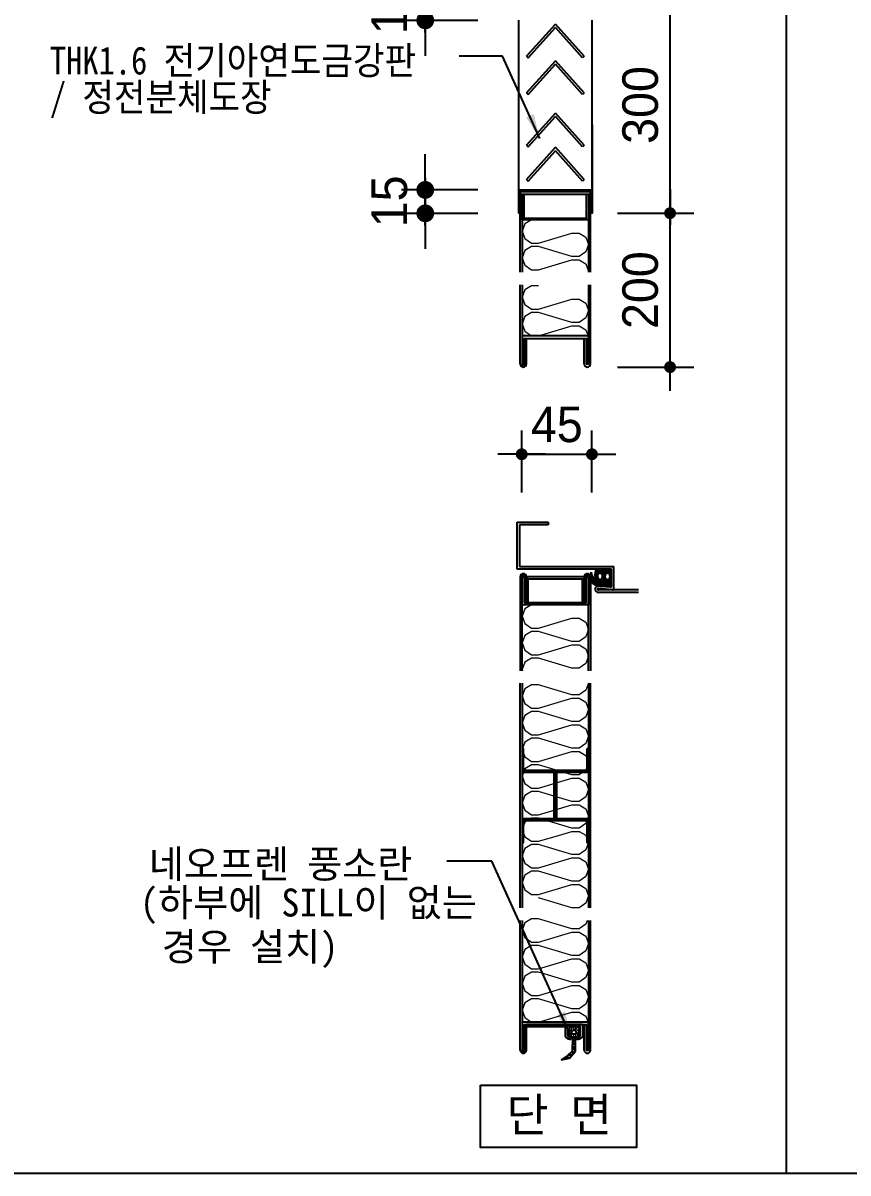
# Model space of a CAD drawing. Header units: millimetres. Extents: x 3752 to 81841, y 4485 to 53170.
# Drawn here: x 51392 to 58340, y 4485 to 14170 of the extents above; entities that cross this region are included whole.
import ezdxf

# ---------------------------------------------------------------- set-up
doc = ezdxf.new("R2010")
doc.units = ezdxf.units.MM
doc.header["$LTSCALE"] = 50
for name, color, linetype in [('A-DIMS', 7, 'Continuous'), ('A-DWXM-DOOR', 4, 'Continuous'), ('A-ELEV-LIN3', 8, 'Continuous'), ('A-MKXS-LEAD', 7, 'Continuous'), ('A-XXXX-STL', 3, 'Continuous'), ('A-XXXX-SYMB', 7, 'Continuous'), ('A-XXXX-TABL', 7, 'Continuous'), ('A-XXXX-TXT2', 3, 'Continuous'), ('ELEV1', 7, 'Continuous'), ('FIN2', 6, 'Continuous')]:
    doc.layers.add(name, color=color, linetype=linetype)
doc.layers.add('A-XXXX-INSL2', color=8, linetype='Continuous', lineweight=18)
doc.styles.add('돋움', font='')
doc.styles.add('돋움3', font='', dxfattribs={"width": 0.8})
doc.styles.add('돋움체', font='')
doc.styles.get('돋움').set_extended_font_data('Dotum')
doc.styles.get('돋움3').set_extended_font_data('Dotum')
doc.styles.get('돋움체').set_extended_font_data('DotumChe')
doc.dimstyles.new('CDIM', dxfattribs={"dimscale": 100, "dimtxt": 3, "dimasz": 1, "dimexe": 2, "dimexo": 1, "dimgap": 1, "dimtad": 1, "dimdec": 0, "dimrnd": 0.5, "dimzin": 0, "dimdsep": 32, "dimtxsty": '돋움3', "dimblk1": '_CIDOT', "dimblk2": '_CIDOT', "dimsah": 1, "dimcen": 5.5, "dimclrd": 2, "dimclre": 2, "dimclrt": 7, "dimadec": 0, "dimazin": 0, "dimtfac": 1, "dimtdec": 0, "dimtix": 1, "dimtmove": 2, "dimatfit": 1, "dimldrblk": 'DOT', "dimfxl": 1, "dimtolj": 1, "dimtzin": 0, "dimlwd": -1, "dimarcsym": 0})

# ---------------------------------------------------------------- blocks, each defined once
blk = doc.blocks.new('GASKET')
h = blk.add_hatch()
h.set_pattern_fill('ANSI37', color=256, scale=50, style=0)
h.set_pattern_definition([(315, (-150937.963, 13942.2266), (-4.64038825, -4.64038825), []), (225, (-150937.963, 13942.2266), (-4.64038825, 4.64038825), [])])
h.paths.add_polyline_path([(98.8, -68.6, 0.470403), (133, 22.9, -0.379165), (98.8, -25.1, 0.267404), (102, 35.6, 0.292763), (92.5, 41.7), (9.6, 41.7, 0.414214), (-0.9, 31.2), (-0.9, -66.9, 0.443543), (10.6, -77.3)])
edge = h.paths.add_edge_path(flags=16)
edge.add_ellipse((75.7, -5.9), major_axis=(0, 22.8), ratio=0.667106, start_angle=0, end_angle=360, ccw=False)
edge = h.paths.add_edge_path(flags=16)
edge.add_ellipse((25.7, -5.9), major_axis=(0, 22.8), ratio=0.667106, start_angle=0, end_angle=360, ccw=False)
for p, q in [((-0.9, -66.9), (-0.9, 31.2)), ((9.6, 41.7), (92.5, 41.7)), ((98.8, -68.6), (10.6, -77.3))]:
    blk.add_line(p, q)
for centre, radius, start, end in [((9.6, 31.2), 10.5, 90, 180), ((92.5, 31.2), 10.5, 24.72761, 90), ((47.7, 8), 60.9, 327.06573, 26.94921), ((88.8, 18.1), 44.4, 283.02722, 6.08701), ((78.1, -8.7), 63.3, 289.12223, 29.89191), ((9.6, -66.9), 10.5, 180, 275.67742)]:
    blk.add_arc(centre, radius, start, end)
at = {"extrusion": (0, 0, -1)}
for centre in [(25.7, -5.9), (75.7, -5.9)]:
    blk.add_ellipse(centre, major_axis=(0, 22.8), ratio=0.667106, start_param=3.141593, end_param=9.424778, dxfattribs=at)
blk = doc.blocks.new('_CIDOT')
at = {"color": 0, "linetype": 'ByBlock'}
blk.add_line((2, 0), (-1, 0), dxfattribs=at)
at = {"color": 0, "linetype": 'ByBlock', "const_width": 0.5}
blk.add_lwpolyline([(-0.25, 0, 1), (0.25, 0, 1)], format="xyb", close=True, dxfattribs=at)
blk = doc.blocks.new('*D154')
at = {"layer": 'A-DIMS', "transparency": 16777216}
for p, q in [((54780.1, 14539), (54780.1, 14689)), ((54780.1, 14191.8), (54780.1, 14389)), ((54780.1, 14041.8), (54780.1, 13891.8))]:
    blk.add_line(p, q, dxfattribs=at)
at = {"layer": 'A-DIMS', "lineweight": -2, "transparency": 16777216}
for p, q in [((55222.5, 14389), (54580.1, 14389)), ((55222.5, 14191.8), (54580.1, 14191.8))]:
    blk.add_line(p, q, dxfattribs=at)
at = {"layer": 'A-DIMS', "transparency": 16777216, "xscale": 150, "yscale": 150, "zscale": 150}
for p, rotation in [((54780.1, 14389), 270), ((54780.1, 14191.8), 90)]:
    blk.add_blockref('_CIDOT', p, dxfattribs=dict(at, rotation=rotation))
at = {"layer": 'A-DIMS', "color": 3, "transparency": 16777216, "insert": (54478.9, 14292.7), "char_height": 300, "attachment_point": 5, "rotation": 90, "style": '돋움'}
blk.add_mtext('\\A1;15', dxfattribs=at)
blk = doc.blocks.new('_Dot')
at = {"color": 0, "linetype": 'ByBlock', "lineweight": -2}
blk.add_line((-0.5, 0), (-1, 0), dxfattribs=at)
at = {"color": 0, "linetype": 'ByBlock', "const_width": 0.5}
blk.add_lwpolyline([(-0.25, 0, 1), (0.25, 0, 1)], format="xyb", close=True, dxfattribs=at)
blk = doc.blocks.new('*D155')
at = {"layer": 'A-DIMS', "transparency": 16777216}
for p, q in [((54780.1, 12913.8), (54780.1, 13063.8)), ((54780.1, 12566.7), (54780.1, 12763.8)), ((54780.1, 12416.7), (54780.1, 12266.7))]:
    blk.add_line(p, q, dxfattribs=at)
at = {"layer": 'A-DIMS', "lineweight": -2, "transparency": 16777216}
for p, q in [((55222.5, 12763.8), (54580.1, 12763.8)), ((55222.5, 12566.7), (54580.1, 12566.7))]:
    blk.add_line(p, q, dxfattribs=at)
at = {"layer": 'A-DIMS', "transparency": 16777216, "xscale": 150, "yscale": 150, "zscale": 150}
for p, rotation in [((54780.1, 12763.8), 270), ((54780.1, 12566.7), 90)]:
    blk.add_blockref('_CIDOT', p, dxfattribs=dict(at, rotation=rotation))
at = {"layer": 'A-DIMS', "color": 3, "transparency": 16777216, "insert": (54478.9, 12667.5), "char_height": 300, "attachment_point": 5, "rotation": 90, "style": '돋움'}
blk.add_mtext('\\A1;15', dxfattribs=at)
blk = doc.blocks.new('*D156')
at = {"layer": 'A-DIMS', "lineweight": -2, "transparency": 16777216}
for p, q in [((56399.6, 14390.3), (57041.9, 14390.3)), ((56399.6, 12568), (57041.9, 12568))]:
    blk.add_line(p, q, dxfattribs=at)
at = {"layer": 'A-DIMS', "transparency": 16777216}
blk.add_line((56841.9, 12668), (56841.9, 14290.3), dxfattribs=at)
at = {"layer": 'A-DIMS', "transparency": 16777216, "xscale": 100, "yscale": 100, "zscale": 100}
for p, rotation in [((56841.9, 14390.3), 90), ((56841.9, 12568), 270)]:
    blk.add_blockref('_CIDOT', p, dxfattribs=dict(at, rotation=rotation))
at = {"layer": 'A-DIMS', "color": 3, "transparency": 16777216, "insert": (56591.7, 13479.1), "char_height": 300, "attachment_point": 5, "rotation": 90, "style": '돋움'}
blk.add_mtext('\\A1;300', dxfattribs=at)
blk = doc.blocks.new('*D157')
at = {"layer": 'A-DIMS', "lineweight": -2, "transparency": 16777216}
for p, q in [((56399.6, 12568), (57041.9, 12568)), ((56399.6, 11271.8), (57041.9, 11271.8))]:
    blk.add_line(p, q, dxfattribs=at)
at = {"layer": 'A-DIMS', "transparency": 16777216}
blk.add_line((56841.9, 11371.8), (56841.9, 12468), dxfattribs=at)
at = {"layer": 'A-DIMS', "transparency": 16777216, "xscale": 100, "yscale": 100, "zscale": 100}
for p, rotation in [((56841.9, 12568), 90), ((56841.9, 11271.8), 270)]:
    blk.add_blockref('_CIDOT', p, dxfattribs=dict(at, rotation=rotation))
at = {"layer": 'A-DIMS', "color": 3, "transparency": 16777216, "insert": (56591.7, 11919.9), "char_height": 300, "attachment_point": 5, "rotation": 90, "style": '돋움'}
blk.add_mtext('\\A1;200', dxfattribs=at)
blk = doc.blocks.new('*D160')
at = {"layer": 'A-DIMS', "lineweight": -2, "transparency": 16777216}
for p, q in [((55592.2, 10214.7), (55592.2, 10737.7)), ((56183.6, 10214.7), (56183.6, 10737.7))]:
    blk.add_line(p, q, dxfattribs=at)
at = {"layer": 'A-DIMS', "transparency": 16777216}
for p, q in [((55492.2, 10537.7), (55392.2, 10537.7)), ((55592.2, 10537.7), (56183.6, 10537.7)), ((56283.6, 10537.7), (56383.6, 10537.7))]:
    blk.add_line(p, q, dxfattribs=at)
at = {"layer": 'A-DIMS', "transparency": 16777216, "xscale": 100, "yscale": 100, "zscale": 100}
blk.add_blockref('_CIDOT', (55592.2, 10537.7), dxfattribs=at)
at = {"layer": 'A-DIMS', "transparency": 16777216, "xscale": 100, "yscale": 100, "zscale": 100, "rotation": 180}
blk.add_blockref('_CIDOT', (56183.6, 10537.7), dxfattribs=at)
at = {"layer": 'A-DIMS', "color": 3, "transparency": 16777216, "insert": (55887.9, 10787.9), "char_height": 300, "attachment_point": 5, "style": '돋움'}
blk.add_mtext('\\A1;45', dxfattribs=at)

msp = doc.modelspace()

# ---------------------------------------------------------------- hatches: boundary and pattern name
at = {"layer": 'A-XXXX-SYMB'}
h = msp.add_hatch(dxfattribs=at)
h.set_pattern_fill('AR-SAND', color=256, scale=11.106258, style=0)
h.set_pattern_definition([(37.5, (59060.434, 16409.583), (-0.69962, 21.3998), [0, -16.881512, 0, -18.880638, 0, -18.047669]), (7.5, (59060.434, 16409.583), (19.655596, 31.34348), [0, -9.10713, 0, -15.215573, 0, -5.830785]), (327.5, (59046.774, 16409.583), (34.586462, 0.06285), [0, -5.55313, 0, -19.991264, 0, -26.099705]), (317.5, (59046.774, 16409.583), (33.38682, 9.74769), [0, -2.776564, 0, -13.105384, 0, -14.993448])])
h.paths.add_polyline_path([(56019, 5628.4), (56017.5, 5548.9), (56045.7, 5548.9), (56045.7, 5628.4), (56059.1, 5628.4), (56068, 5628.4, 0.414214), (56085.9, 5646.3), (56085.9, 5717.7), (55978.8, 5717.7), (55978.8, 5646.3, 0.414214), (55996.7, 5628.4), (56005.6, 5628.4)])
h.paths.add_polyline_path([(56014.1, 5670.9, -1), (56049.8, 5670.9, -1)], flags=16)
h.paths.add_polyline_path([(56017.5, 5548.9), (56016.7, 5511.6), (55975.1, 5470.6), (55924.3, 5437.9), (55993.4, 5451.2), (56045.7, 5511.6), (56045.7, 5548.9)])

# ---------------------------------------------------------------- linework, layer by layer
at = {"layer": 'A-DWXM-DOOR'}
for p, q in [((55632.9, 13890.4), (55876.1, 14161)), ((56119.2, 13890.4), (55876.1, 14161)), ((55647.9, 13876.9), (55876.1, 14130.9)), ((56104.3, 13876.9), (55876.1, 14130.9)), ((55632.9, 13890.4), (55647.9, 13876.9)), ((55632.9, 13581.2), (55876.1, 13851.8)), ((56119.2, 13581.2), (55876.1, 13851.8)), ((56119.2, 13890.4), (56104.3, 13876.9)), ((55647.9, 13567.8), (55876.1, 13821.7)), ((56104.3, 13567.8), (55876.1, 13821.7)), ((55632.9, 13581.2), (55647.9, 13567.8)), ((56119.2, 13581.2), (56104.3, 13567.8)), ((55632.9, 13140.6), (55876.1, 13411.2)), ((55647.9, 13127.1), (55876.1, 13381.1)), ((56119.2, 13140.6), (55876.1, 13411.2)), ((56104.3, 13127.1), (55876.1, 13381.1)), ((55632.9, 13140.6), (55647.9, 13127.1)), ((55632.9, 12852), (55876.1, 13122.6)), ((55647.9, 12838.6), (55876.1, 13092.6)), ((56119.2, 12852), (55876.1, 13122.6)), ((56104.3, 12838.6), (55876.1, 13092.6)), ((56119.2, 13140.6), (56104.3, 13127.1)), ((55632.9, 12852), (55647.9, 12838.6)), ((56119.2, 12852), (56104.3, 12838.6)), ((55579, 12070), (55579, 12727)), ((55594.8, 12727), (55594.8, 12070)), ((56154.7, 12727), (56154.7, 12070)), ((56170.5, 12070), (56170.5, 12727)), ((55579, 11298.1), (55579, 11964.8)), ((55594.8, 11964.8), (55594.8, 11298.1)), ((56154.7, 11964.8), (56154.7, 11298.1)), ((56170.5, 11298.1), (56170.5, 11964.8)), ((55615.8, 11513.6), (55615.8, 11298.1)), ((55631.6, 11298.1), (55631.6, 11513.6)), ((56117.9, 11298.1), (56117.9, 11513.6)), ((56133.7, 11513.6), (56133.7, 11298.1)), ((55552.7, 9571.1), (55552.7, 9965.4)), ((55552.7, 9965.4), (55815.6, 9965.4)), ((55815.6, 9944.3), (55573.8, 9944.3)), ((55573.8, 9944.3), (55573.8, 9592.1)), ((55815.6, 9965.4), (55815.6, 9944.3)), ((55573.8, 9592.1), (56367.6, 9592.1)), ((56367.6, 9406.9), (56367.6, 9592.1)), ((56347.9, 9571.1), (55552.7, 9571.1)), ((55579, 9505.4), (55579, 8714.9)), ((55594.8, 8714.9), (55594.8, 9505.4)), ((55615.8, 9289.8), (55615.8, 9505.4)), ((55631.6, 9505.4), (55631.6, 9289.8)), ((56117.9, 9505.4), (56117.9, 9289.8)), ((56133.7, 9289.8), (56133.7, 9505.4)), ((56154.7, 8714.9), (56154.7, 9505.4)), ((56170.5, 9505.4), (56170.5, 8714.9)), ((56347.9, 9430), (56347.9, 9571.1)), ((56336.4, 9419.6), (56237.5, 9429.5)), ((56356.1, 9396.5), (56237.5, 9408.3)), ((56575.3, 9395), (56237.6, 9395)), ((56575.3, 9373.9), (56237.7, 9373.9)), ((55579, 6717.9), (55579, 8609.7)), ((55594.8, 8609.7), (55594.8, 6717.9)), ((56154.7, 8609.7), (56154.7, 6717.9)), ((56170.5, 6717.9), (56170.5, 8609.7)), ((55579, 5520), (55579, 6612.8)), ((55594.8, 6612.8), (55594.8, 5520)), ((56154.7, 6612.8), (56154.7, 5520)), ((56170.5, 5520), (56170.5, 6612.8)), ((55615.8, 5735.5), (55615.8, 5520)), ((55631.6, 5520), (55631.6, 5735.5)), ((56117.9, 5520), (56117.9, 5735.5)), ((56133.7, 5735.5), (56133.7, 5520))]:
    msp.add_line(p, q, dxfattribs=at)
msp.add_lwpolyline([(55579, 12568), (55567.2, 12568), (55567.2, 12763.8), (56184.9, 12763.8), (56184.9, 12568), (56170.5, 12568), (56170.5, 12748), (55579, 12748)], close=True, dxfattribs=at)
for centre, radius, start, end in [((55605.3, 11298.1), 26.3, 180, 0), ((55605.3, 11298.1), 10.5, 180, 0), ((56144.2, 11298.1), 26.3, 180, 0), ((55605.3, 9505.4), 26.3, 0, 180), ((55605.3, 9505.4), 10.5, 0, 180), ((56144.2, 9505.4), 26.3, 0, 180), ((56144.2, 9505.4), 10.5, 0, 180), ((56237.7, 9401.7), 27.8, 90.32738, 269.99999), ((56237.6, 9401.6), 6.68, 90.95652, 270.44556), ((56337.4, 9430), 10.5, 264.29645, 0), ((56357.1, 9406.9), 10.5, 264.29645, 0), ((55605.3, 5520), 26.3, 180, 0), ((55605.3, 5520), 10.5, 180, 0), ((56144.2, 5520), 26.3, 180, 0)]:
    msp.add_arc(centre, radius, start, end, dxfattribs=at)
at = {"layer": 'A-ELEV-LIN3'}
for points in [[(55567.2, 12763.8), (55567.2, 14193.2)], [(56184.9, 12763.8), (56184.9, 14193.2)]]:
    msp.add_lwpolyline(points, dxfattribs=at)
at = {"layer": 'A-MKXS-LEAD'}
for p, q in [((55430.4, 13890.1, 0), (55065, 13890.1, 0)), ((55743.8, 13197.3, 0), (55430.4, 13890.1, 0)), ((55340.8, 7110, 0), (54961.9, 7110, 0)), ((56005.9, 5639.7, 0), (55340.8, 7110, 0))]:
    msp.add_line(p, q, dxfattribs=at)
for points in [[(55693.8, 13402.7, 0), (55629.9, 13375.4, 0), (55743.8, 13197.3, 0)], [(55956, 5845.1, 0), (55892.1, 5817.8, 0), (56005.9, 5639.7, 0)]]:
    msp.add_solid(points, dxfattribs=at)
at = {"layer": 'A-XXXX-INSL2'}
for points in [[(55735, 12510.7), (55673.3, 12510.7), (55617.2, 12477), (55594.8, 12415.3), (55617.2, 12353.7), (55673.3, 12314.4), (55735, 12314.4), (55875.2, 12356.5), (56015.3, 12398.5), (56077, 12398.5), (56133.1, 12364.9), (56155.5, 12303.2), (56133.1, 12241.5), (56077, 12202.3), (56015.3, 12202.3), (55875.2, 12244.3), (55735, 12286.4)], [(55735, 12286.4), (55673.3, 12286.4), (55617.2, 12252.7), (55594.8, 12191.1), (55617.2, 12129.4), (55673.3, 12090.1), (55735, 12090.1), (55875.2, 12132.2), (56015.3, 12174.2), (56077, 12174.2), (56133.1, 12140.6), (56155.5, 12078.9), (56152.2, 12070)], [(55735, 11955.2), (55673.3, 11955.2), (55617.2, 11921.5), (55594.8, 11859.8), (55617.2, 11798.2), (55673.3, 11758.9), (55735, 11758.9), (55875.2, 11801), (56015.3, 11843), (56077, 11843), (56133.1, 11809.4), (56155.5, 11747.7), (56133.1, 11686), (56077, 11646.8), (56015.3, 11646.8), (55875.2, 11688.8), (55735, 11730.9)], [(55735, 11730.9), (55673.3, 11730.9), (55617.2, 11697.2), (55594.8, 11635.6), (55617.2, 11573.9), (55673.3, 11534.6), (55735, 11534.6), (55875.2, 11576.7), (56015.3, 11618.7), (56077, 11618.7), (56133.1, 11585.1), (56155.5, 11523.4), (56154.7, 11521.2)], [(55735, 9268.8), (55673.3, 9268.8), (55617.2, 9235.1), (55594.8, 9173.5), (55617.2, 9111.8), (55673.3, 9072.5), (55735, 9072.5), (55875.2, 9114.6), (56015.3, 9156.6), (56077, 9156.6), (56133.1, 9123), (56155.5, 9061.3), (56133.1, 8999.6), (56077, 8960.4), (56015.3, 8960.4), (55875.2, 9002.4), (55735, 9044.5)], [(55735, 9044.5), (55673.3, 9044.5), (55617.2, 9010.9), (55594.8, 8949.2), (55617.2, 8887.5), (55673.3, 8848.3), (55735, 8848.3), (55875.2, 8890.3), (56015.3, 8932.4), (56077, 8932.4), (56133.1, 8898.7), (56155.5, 8837), (56133.1, 8775.4), (56077, 8736.1), (56015.3, 8736.1), (55875.2, 8778.2), (55735, 8820.2)], [(55735, 8820.2), (55673.3, 8820.2), (55617.2, 8786.6), (55594.8, 8724.9), (55598.5, 8714.9)], [(55735, 8595.9), (55673.3, 8595.9), (55617.2, 8562.3), (55594.8, 8500.6), (55617.2, 8438.9), (55673.3, 8399.7), (55735, 8399.7), (55875.2, 8441.7), (56015.3, 8483.8), (56077, 8483.8), (56133.1, 8450.2), (56155.5, 8388.5), (56133.1, 8326.8), (56077, 8287.6), (56015.3, 8287.6), (55875.2, 8329.6), (55735, 8371.7)], [(56154.4, 8609.7), (56133.1, 8551.1), (56077, 8511.8), (56015.3, 8511.8), (55875.2, 8553.9), (55735, 8595.9)], [(55735, 8371.7), (55673.3, 8371.7), (55617.2, 8338), (55594.8, 8276.3), (55617.2, 8214.7), (55673.3, 8175.4), (55735, 8175.4), (55875.2, 8217.5), (56015.3, 8259.5), (56077, 8259.5), (56133.1, 8225.9), (56155.5, 8164.2), (56133.1, 8102.5), (56077, 8063.3), (56015.3, 8063.3), (55875.2, 8105.3), (55735, 8147.4)], [(55735, 8147.4), (55673.3, 8147.4), (55617.2, 8113.7), (55594.8, 8052.1), (55617.2, 7990.4), (55673.3, 7951.1), (55735, 7951.1), (55875.2, 7993.2), (56015.3, 8035.2), (56077, 8035.2), (56133.1, 8001.6), (56155.5, 7939.9), (56133.1, 7878.2), (56077, 7839), (56015.3, 7839), (55875.2, 7881), (55735, 7923.1)], [(55735, 7923.1), (55673.3, 7923.1), (55617.2, 7889.5), (55594.8, 7827.8), (55617.2, 7766.1), (55673.3, 7726.9), (55735, 7726.9), (55875.2, 7768.9), (56015.3, 7811), (56077, 7811), (56133.1, 7777.3), (56155.5, 7715.6), (56133.1, 7654), (56077, 7614.7), (56015.3, 7614.7), (55875.2, 7656.8), (55735, 7698.8)], [(55735, 7698.8), (55673.3, 7698.8), (55617.2, 7665.2), (55594.8, 7603.5), (55617.2, 7541.8), (55673.3, 7502.6), (55735, 7502.6), (55875.2, 7544.6), (56015.3, 7586.7), (56077, 7586.7), (56133.1, 7553), (56155.5, 7491.4), (56133.1, 7429.7), (56077, 7390.4), (56015.3, 7390.4), (55875.2, 7432.5), (55735, 7474.5)], [(55735, 7474.5), (55673.3, 7474.5), (55617.2, 7440.9), (55594.8, 7379.2), (55617.2, 7317.5), (55673.3, 7278.3), (55735, 7278.3), (55875.2, 7320.3), (56015.3, 7362.4), (56077, 7362.4), (56133.1, 7328.8), (56155.5, 7267.1), (56133.1, 7205.4), (56077, 7166.1), (56015.3, 7166.1), (55875.2, 7208.2), (55735, 7250.3)], [(55735, 7250.3), (55673.3, 7250.3), (55617.2, 7216.6), (55594.8, 7154.9), (55617.2, 7093.3), (55673.3, 7054), (55735, 7054), (55875.2, 7096.1), (56015.3, 7138.1), (56077, 7138.1), (56133.1, 7104.5), (56155.5, 7042.8), (56133.1, 6981.1), (56077, 6941.9), (56015.3, 6941.9), (55875.2, 6983.9), (55735, 7026)], [(55735, 7026), (55673.3, 7026), (55617.2, 6992.3), (55594.8, 6930.7), (55617.2, 6869), (55673.3, 6829.7), (55735, 6829.7), (55875.2, 6871.8), (56015.3, 6913.8), (56077, 6913.8), (56133.1, 6880.2), (56155.5, 6818.5), (56133.1, 6756.8), (56077, 6717.6), (56015.3, 6717.6), (55875.2, 6759.6), (55735, 6801.7)], [(55735, 6625.6), (55673.3, 6625.6), (55617.2, 6592), (55594.8, 6530.3), (55617.2, 6468.6), (55673.3, 6429.4), (55735, 6429.4), (55875.2, 6471.4), (56015.3, 6513.5), (56077, 6513.5), (56133.1, 6479.8), (56155.5, 6418.2), (56133.1, 6356.5), (56077, 6317.2), (56015.3, 6317.2), (55875.2, 6359.3), (55735, 6401.3)], [(56144.7, 6612.8), (56133.1, 6580.8), (56077, 6541.5), (56015.3, 6541.5), (55875.2, 6583.6), (55735, 6625.6)], [(55735, 6401.3), (55673.3, 6401.3), (55617.2, 6367.7), (55594.8, 6306), (55617.2, 6244.3), (55673.3, 6205.1), (55735, 6205.1), (55875.2, 6247.2), (56015.3, 6289.2), (56077, 6289.2), (56133.1, 6255.6), (56155.5, 6193.9), (56133.1, 6132.2), (56077, 6093), (56015.3, 6093), (55875.2, 6135), (55735, 6177.1)], [(55735, 6177.1), (55673.3, 6177.1), (55617.2, 6143.4), (55594.8, 6081.7), (55617.2, 6020.1), (55673.3, 5980.8), (55735, 5980.8), (55875.2, 6022.9), (56015.3, 6064.9), (56077, 6064.9), (56133.1, 6031.3), (56155.5, 5969.6), (56133.1, 5907.9), (56077, 5868.7), (56015.3, 5868.7), (55875.2, 5910.7), (55735, 5952.8)], [(55735, 5952.8), (55673.3, 5952.8), (55617.2, 5919.1), (55594.8, 5857.5), (55617.2, 5795.8), (55673.3, 5756.5), (55735, 5756.5), (55875.2, 5798.6), (56015.3, 5840.6), (56077, 5840.6), (56133.1, 5807), (56155.5, 5745.3), (56154.7, 5743.1)]]:
    msp.add_lwpolyline(points, dxfattribs=at)
at = {"layer": 'A-XXXX-STL'}
msp.add_line((55579, 12727), (56170.5, 12727), dxfattribs=at)
for points in [[(56138.9, 12727), (56154.7, 12727), (56154.7, 12511.5), (55594.8, 12511.5), (55594.8, 12727), (55610.6, 12727), (55610.6, 12527.2), (56138.9, 12527.2)], [(56133.7, 11298.1), (56154.7, 11298.1), (56154.7, 11534.6), (55594.8, 11534.6), (55594.8, 11298.1), (55615.8, 11298.1), (55615.8, 11513.6), (56133.7, 11513.6)], [(56133.7, 9505.4), (56154.7, 9505.4), (56154.7, 9268.8), (55594.8, 9268.8), (55594.8, 9505.4), (55615.8, 9505.4), (55615.8, 9289.8), (56133.7, 9289.8)], [(56102.1, 9289.8), (56117.9, 9289.8), (56117.9, 9505.4), (55631.6, 9505.4), (55631.6, 9289.8), (55647.4, 9289.8), (55647.4, 9489.6), (56102.1, 9489.6)], [(55594.8, 8058.1), (55594.8, 7861), (55861.6, 7861), (55861.6, 7466.7), (55594.8, 7466.7), (55594.8, 7269.5), (55607.9, 7269.5), (55607.9, 7453.5), (55874.8, 7453.5), (55874.8, 7874.1), (55607.9, 7874.1), (55607.9, 8058.1)], [(56141.6, 8058.1), (56141.6, 7874.1), (55874.8, 7874.1), (55874.8, 7453.5), (56141.6, 7453.5), (56141.6, 7269.5), (56154.7, 7269.5), (56154.7, 7453.5), (56154.7, 7466.7), (55887.9, 7466.7), (55887.9, 7861), (56154.7, 7861), (56154.7, 8058.1)], [(56133.7, 5520), (56154.7, 5520), (56154.7, 5756.5), (55594.8, 5756.5), (55594.8, 5520), (55615.8, 5520), (55615.8, 5735.5), (56133.7, 5735.5)]]:
    msp.add_lwpolyline(points, close=True, dxfattribs=at)
at = {"layer": 'A-XXXX-SYMB'}
for p, q in [((56005.6, 5628.4), (56019, 5628.4)), ((56019, 5628.4), (56016.7, 5511.6)), ((56045.7, 5511.6), (56045.7, 5628.4)), ((56045.7, 5628.4), (56059.1, 5628.4)), ((55975.1, 5470.6), (55924.3, 5437.9)), ((55924.3, 5437.9), (55993.4, 5451.2)), ((56016.7, 5511.6), (55975.1, 5470.6)), ((55993.4, 5451.2), (56045.7, 5511.6))]:
    msp.add_line(p, q, dxfattribs=at)
msp.add_lwpolyline([(56005.6, 5610.6), (55996.7, 5610.6, -0.414214), (55961, 5646.3), (55961, 5716.3), (55631.6, 5716.3), (55631.6, 5735.5), (56103.7, 5735.5), (56103.7, 5646.3, -0.414214), (56068, 5610.6), (56059.1, 5610.6), (56059.1, 5628.4), (56068, 5628.4, 0.414214), (56085.9, 5646.3), (56085.9, 5717.7), (55978.8, 5717.7), (55978.8, 5646.3, 0.414214), (55996.7, 5628.4), (56005.6, 5628.4)], format="xyb", close=True, dxfattribs=at)
msp.add_circle((56032, 5670.9), 17.8, dxfattribs=at)
at = {"layer": 'A-XXXX-TABL', "color": 3}
for p, q in [((57822.7, 4485.2), (57822.7, 50455.5)), ((3794, 4485.2), (74202.3, 4485.2))]:
    msp.add_line(p, q, dxfattribs=at)
at = {"layer": 'A-XXXX-TABL'}
msp.add_lwpolyline([(55244.5, 5224.3), (56558.8, 5224.3), (56558.8, 4698.6), (55244.5, 4698.6)], close=True, dxfattribs=at)
at = {"layer": 'ELEV1'}
msp.add_line((56184.9, 13312.6), (56184.9, 12765.1), dxfattribs=at)
at = {"layer": 'FIN2'}
msp.add_line((56103.7, 5735.5), (55631.6, 5735.5), dxfattribs=at)

# ---------------------------------------------------------------- block references
at = {"layer": 'A-XXXX-SYMB', "xscale": -1.248616389883864, "yscale": 1.248616389887502, "zscale": 1.248616389884075}
msp.add_blockref('GASKET', (56346.3, 9516.9), dxfattribs=at)

# ---------------------------------------------------------------- texts
at = {"layer": 'A-XXXX-TXT2', "style": '돋움체', "width": 0.9}
for s, height, p in [('THK1.6 전기아연도금강판', 235.322, (51618.2, 13735.9)), ('/ 정전분체도장', 235.32, (51618.2, 13427.1))]:
    msp.add_text(s, height=height, dxfattribs=at).set_placement(p)
at = {"layer": 'A-XXXX-TXT2', "style": '돋움체'}
for s, height, p in [('네오프렌 풍소란', 235.32, (52451.9, 6969.7)), ('(하부에 SILL이 없는', 235.322, (52377.8, 6645.3)), ('경우 설치)', 235.32, (52561.3, 6273.5)), ('단 면', 282.39, (55463.1, 4833.8))]:
    msp.add_text(s, height=height, dxfattribs=at).set_placement(p)

# ---------------------------------------------------------------- dimensions: what is measured, and where the dimension line sits
at = {"layer": 'A-DIMS'}
for base, p1, p2, picture, middle in [((54780.1, 14389), (55322.5, 14191.8), (55322.5, 14389), '*D154', (54478.9, 14292.7)), ((54780.1, 12763.8), (55322.5, 12566.7), (55322.5, 12763.8), '*D155', (54478.9, 12667.5))]:
    dim = msp.add_linear_dim(base=base, p1=p1, p2=p2, angle=90, text='15', dimstyle='CDIM', override={"dimasz": 1.5, "dimtxsty": '돋움', "dimclrd": 256, "dimclre": 256, "dimclrt": 3}, dxfattribs=at)
    dim.commit()
    dim.dimension.update_dxf_attribs({"geometry": picture, "text_midpoint": middle, "dimtype": 160})
for base, p1, p2, text, picture, middle in [((56841.9, 14390.3), (56299.6, 12568), (56299.6, 14390.3), '300', '*D156', (56591.7, 13479.1)), ((56841.9, 12568), (56299.6, 11271.8), (56299.6, 12568), '200', '*D157', (56591.7, 11919.9))]:
    dim = msp.add_linear_dim(base=base, p1=p1, p2=p2, angle=90, text=text, dimstyle='CDIM', override={"dimtxsty": '돋움', "dimclrd": 256, "dimclre": 256, "dimclrt": 3}, dxfattribs=at)
    dim.commit()
    dim.dimension.update_dxf_attribs({"geometry": picture, "text_midpoint": middle})
dim = msp.add_linear_dim(base=(56183.6, 10537.7), p1=(55592.2, 10114.7), p2=(56183.6, 10114.7), text='45', dimstyle='CDIM', override={"dimtxsty": '돋움', "dimclrd": 256, "dimclre": 256, "dimclrt": 3}, dxfattribs=at)
dim.commit()
dim.dimension.update_dxf_attribs({"geometry": '*D160', "text_midpoint": (55887.9, 10787.9)})

doc.saveas('drawing.dxf')
